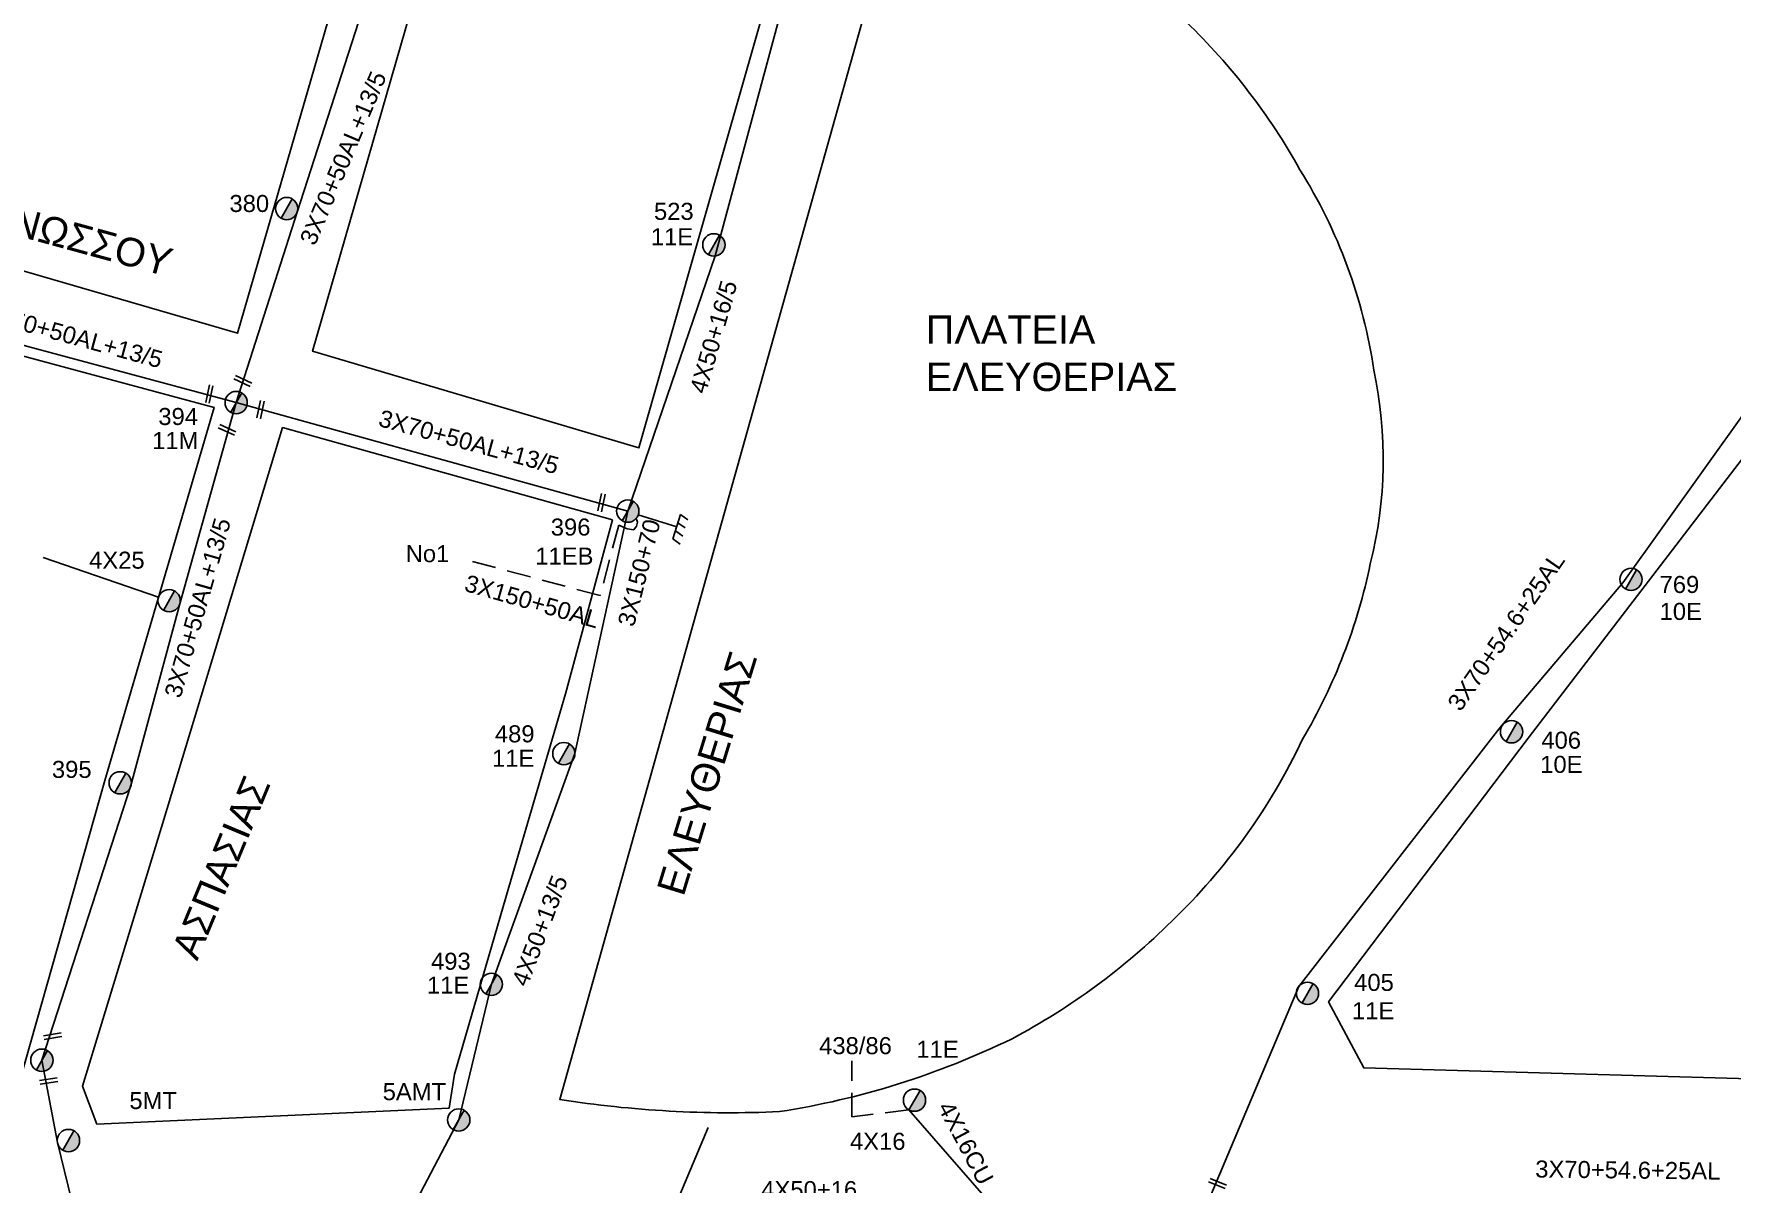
# Model space of a CAD drawing. Header units: millimetres. Extents: x 7453 to 9570, y 777 to 1872.
# Drawn here: x 8317.1 to 8496.5, y 1544.7 to 1666.2 of the extents above; entities that cross this region are included whole.
import ezdxf

# ---------------------------------------------------------------- set-up
doc = ezdxf.new("R2010")
doc.units = ezdxf.units.MM
doc.linetypes.add('DASHED', pattern=[19.05, 12.7, -6.35])
for name, color, linetype in [('Άγνωστα', 7, 'Continuous'), ('Γείωση', 7, 'Continuous'), ('Γυμνά εναέρια ΧΤ (3Φ)   4x50AL', 7, 'Continuous'), ('Γυμνά εναέρια ΧΤ και ΦΟΠ (3Φ)   4x50+16AL', 7, 'Continuous'), ('Εναέρια παροχή ΧΤ 4x25', 7, 'SYN_LINE'), ('Επιγραφές - Σχήματα', 7, 'Continuous'), ('Καλώδια ΧΤ   3x150+50AL XLPE', 7, 'DASHED'), ('Καλώδια ΧΤ   3x150+70AL', 7, 'DASHED'), ('Μηχανική τομή', 7, 'Continuous'), ('Στύλος ΦΜ', 7, 'Continuous'), ('Στύλος ΦΜ @ 1', 7, 'Continuous'), ('Συνεστραμμένα ΧΤ   3x70+54.6+25 AL', 7, 'SYN_LINE'), ('Υπόβαθρο ΔΕΗ', 7, 'Continuous'), ('Υπόγεια καλώδια Παροχών ΧΤ   150AL', 7, 'DASHED'), ('Υπόγεια καλώδια Παροχών ΧΤ   4x16CU', 7, 'DASHED')]:
    doc.layers.add(name, color=color, linetype=linetype)
doc.styles.get("Standard").update_dxf_attribs({"font": 'ARIAL.TTF'})
doc.linetypes.add('SYN_LINE', pattern='A,0.5,-0.0001,["/\\/\\/\\/",Standard,S=0.1,R=0,X=0,Y=-0.05],-0.25', length=0.7501)

# ---------------------------------------------------------------- blocks, each defined once
blk = doc.blocks.new('ΥΠΑΡΧΩΝ ΤΣΙΜΕΝΤΕΝΙΟΣ ΣΤΥΛΟΣ')
at = {"layer": 'Στύλος ΦΜ'}
blk.add_hatch(color=7, dxfattribs=at).paths.add_polyline_path([(-1.29, -2.28, 0.574793), (2.62, 0, 0.268822), (1.3, 2.27)])
at = {"layer": 'Στύλος ΦΜ', "color": 7}
blk.add_line((-1.29, -2.28), (1.3, 2.27), dxfattribs=at)
blk.add_circle((0, 0), 2.62, dxfattribs=at)
at = {"layer": 'Στύλος ΦΜ', "flags": 4}
for tag, p in [('ΑΡΙΘΜΟΣ', (-4.68, 8.05)), ('ΤΥΠΟΣ', (-4.91, 3.03))]:
    blk.add_attdef(tag, p, '', height=4, dxfattribs=at)
blk = doc.blocks.new('ΓΕΙΩΣΗ')
at = {"layer": 'Γείωση', "ltscale": 40}
for p, q in [((-2.34, 11.45), (-3, 9.45)), ((-0.34, 11.45), (-1, 9.45)), ((0, 9.45), (0, 0)), ((1.66, 11.45), (1, 9.45)), ((3.66, 11.45), (3, 9.45))]:
    blk.add_line(p, q, dxfattribs=at)
blk.add_lwpolyline([(-3, 9.45), (3, 9.45)], dxfattribs=at)
blk = doc.blocks.new('ΜΗΧΑΝΙΚΗ ΤΟΜΗ')
at = {"layer": 'Μηχανική τομή', "ltscale": 40}
for p, q in [((-1.89, 0.78), (1.89, 0.78)), ((1.89, 0), (-1.89, 0))]:
    blk.add_line(p, q, dxfattribs=at)

msp = doc.modelspace()

# ---------------------------------------------------------------- linework, layer by layer
at = {"layer": 'Άγνωστα', "color": 2}
msp.add_lwpolyline([(8361.87, 1706.59), (8352.48, 1670.9), (8344.91, 1647.39), (8338.45, 1627.25), (8332.49, 1605.99), (8327.33, 1586.75), (8317.91, 1557.72), (8319.56, 1549.01), (8322.9, 1535.3)], dxfattribs=at)
at = {"layer": 'Άγνωστα', "color": 5}
msp.add_lwpolyline([(8379.85, 1615.78), (8338.45, 1627.25), (8297.63, 1638.23)], dxfattribs=at)
at = {"layer": 'Άγνωστα', "color": 62, "linetype": 'SYN_LINE', "ltscale": 15}
msp.add_lwpolyline([(8383.75, 1539.71), (8388.35, 1550.6)], dxfattribs=at)
at = {"layer": 'Γυμνά εναέρια ΧΤ (3Φ)   4x50AL', "color": 5}
msp.add_lwpolyline([(8355.35, 1538.79), (8361.98, 1551.41), (8365.43, 1565.75), (8374.27, 1590.14), (8379.85, 1615.78)], dxfattribs=at)
at = {"layer": 'Γυμνά εναέρια ΧΤ και ΦΟΠ (3Φ)   4x50+16AL', "color": 5}
msp.add_lwpolyline([(8402.52, 1692.38), (8398.01, 1675.89), (8389.09, 1642.75), (8379.85, 1615.78)], dxfattribs=at)
at = {"layer": 'Εναέρια παροχή ΧΤ 4x25', "ltscale": 15}
msp.add_lwpolyline([(8330.25, 1606.69), (8318.04, 1610.86)], dxfattribs=at)
at = {"layer": 'Καλώδια ΧΤ   3x150+50AL XLPE', "color": 5, "ltscale": 0.2}
msp.add_lwpolyline([(8380.74, 1615.01), (8380.89, 1614.61), (8380.78, 1614.19), (8380.48, 1613.8), (8379.78, 1613.92), (8378.9, 1614.3), (8376.92, 1606.84), (8362.3, 1610.76)], dxfattribs=at)
at = {"layer": 'Συνεστραμμένα ΧΤ   3x70+54.6+25 AL', "color": 173, "ltscale": 20}
msp.add_lwpolyline([(8525.72, 1660.58), (8510.31, 1642.44), (8498.06, 1626.37), (8485.05, 1608.18), (8472.03, 1592.88), (8450.78, 1565.53), (8440.83, 1541.87)], dxfattribs=at)
at = {"layer": 'Υπόβαθρο ΔΕΗ'}
for points in [[(8305.77, 1719.87), (8359.48, 1706.73), (8338.59, 1634.58), (8300.6, 1645.61), (8305.77, 1719.87)], [(8367.11, 1704), (8400.9, 1692.11), (8381.03, 1622.45), (8346.52, 1632.68), (8367.11, 1704)], [(8526.96, 1659.52), (8535.36, 1658.81), (8550.6, 1656.6), (8571.02, 1653.53), (8573.72, 1650.68), (8507.19, 1555.51), (8457.66, 1556.91), (8453.94, 1563.89), (8475.02, 1591.78), (8526.96, 1659.52)], [(8299.06, 1636.72), (8336.11, 1626.74), (8324.56, 1587.29), (8313.96, 1549.84), (8279.05, 1548.11), (8276.07, 1552.93), (8281.62, 1572.28), (8292.87, 1613.28), (8299.17, 1636.69)], [(8378.22, 1614.84), (8373.27, 1596.45), (8367.29, 1576.01), (8361.52, 1556.26), (8360.96, 1552.67), (8323.72, 1550.96), (8322.22, 1554.97), (8330.79, 1583.18), (8343.35, 1624.6), (8378.22, 1614.84)]]:
    msp.add_lwpolyline(points, dxfattribs=at)
msp.add_lwpolyline([(8409.09, 1683.5), (8372.66, 1553.58, 0.050573), (8395.89, 1552.29, 0.075383), (8420.47, 1560, 0.073386), (8437.36, 1572.42, 0.091332), (8451.19, 1591.66, 0.081766), (8458.35, 1610.2, 0.114006), (8458.73, 1630.68, 0.103312), (8450.91, 1651.86, 0.074717), (8438.9, 1667.48, 0.097859), (8420.02, 1680.55, 0.087072), (8409.09, 1683.5, -2.171243)], format="xyb", dxfattribs=at)
at = {"layer": 'Υπόγεια καλώδια Παροχών ΧΤ   150AL', "color": 62, "linetype": 'DASHED', "ltscale": 0.2}
msp.add_lwpolyline([(8409.58, 1552.47), (8403.53, 1551.74), (8403.53, 1557.66)], dxfattribs=at)
at = {"layer": 'Υπόγεια καλώδια Παροχών ΧΤ   4x16CU', "color": 62, "ltscale": 40}
msp.add_lwpolyline([(8409.58, 1552.47), (8417.74, 1543.1)], dxfattribs=at)

# ---------------------------------------------------------------- block references
at = {"layer": 'Γείωση', "xscale": 0.4499999999998255, "yscale": 0.4499999999998255, "zscale": 0.4499999999998255, "rotation": 252.6881679673853}
msp.add_blockref('ΓΕΙΩΣΗ', (8380.96, 1615.39), dxfattribs=at)
at = {"layer": 'Μηχανική τομή'}
for p, xscale, yscale, zscale, rotation in [((8335.42, 1628.19), 0.4999999999998539, 0.4999999999998539, 0.4999999999998539, 258.1105732431395), ((8339.07, 1629.35), 0.4999999999998947, 0.4999999999998947, 0.4999999999998947, 335.2276138661755), ((8340.83, 1626.55), 0.4999999999998597, 0.4999999999998597, 0.4999999999998597, 258.1105732431363), ((8337.4, 1624.2), 0.4999999999998947, 0.4999999999998947, 0.4999999999998947, 335.2276138661755), ((8376.88, 1616.72), 0.4999999999998539, 0.4999999999998539, 0.4999999999998539, 258.1105732431395), ((8319.02, 1560.45), 0.4999999999997565, 0.4999999999997565, 0.4999999999997565, 189.2976279951109), ((8318.59, 1555.72), 0.4999999999997565, 0.4999999999997565, 0.4999999999997565, 189.2976279951109), ((8442.28, 1544.87), 0.4999999999999021, 0.4999999999999021, 0.4999999999999021, 157.3565540383645)]:
    msp.add_blockref('ΜΗΧΑΝΙΚΗ ΤΟΜΗ', p, dxfattribs=dict(at, xscale=xscale, yscale=yscale, zscale=zscale, rotation=rotation))
at = {"layer": 'Στύλος ΦΜ @ 1', "ltscale": 40}
ref = msp.add_blockref('ΥΠΑΡΧΩΝ ΤΣΙΜΕΝΤΕΝΙΟΣ ΣΤΥΛΟΣ', (8343.79, 1647.76), dxfattribs=dict(at, xscale=0.4499999999998181, yscale=0.4499999999998181, zscale=0.4499999999998181))
ref.add_attrib('ΑΡΙΘΜΟΣ', '380', (8337.74, 1647.4), dxfattribs={"layer": 'Στύλος ΦΜ', "height": 1.8, "flags": 4})
ref = msp.add_blockref('ΥΠΑΡΧΩΝ ΤΣΙΜΕΝΤΕΝΙΟΣ ΣΤΥΛΟΣ', (8388.95, 1643.92), dxfattribs=dict(at, xscale=0.4499999999998181, yscale=0.4499999999998181, zscale=0.4499999999998181))
ref.add_attrib('ΤΥΠΟΣ', '11Ε', (8382.29, 1643.88), dxfattribs={"layer": 'Στύλος ΦΜ', "height": 1.8, "flags": 4})
ref.add_attrib('ΑΡΙΘΜΟΣ', '523', (8382.62, 1646.57), dxfattribs={"layer": 'Στύλος ΦΜ', "height": 1.8, "flags": 4})
ref = msp.add_blockref('ΥΠΑΡΧΩΝ ΤΣΙΜΕΝΤΕΝΙΟΣ ΣΤΥΛΟΣ', (8338.45, 1627.25), dxfattribs=dict(at, xscale=0.4499999999998181, yscale=0.4499999999998181, zscale=0.4499999999998181))
ref.add_attrib('ΤΥΠΟΣ', '11Μ', (8329.57, 1622.34), dxfattribs={"layer": 'Στύλος ΦΜ', "height": 1.8, "flags": 4})
ref.add_attrib('ΑΡΙΘΜΟΣ', '394', (8330.22, 1624.88), dxfattribs={"layer": 'Στύλος ΦΜ', "height": 1.8, "flags": 4})
ref = msp.add_blockref('ΥΠΑΡΧΩΝ ΤΣΙΜΕΝΤΕΝΙΟΣ ΣΤΥΛΟΣ', (8379.85, 1615.78), dxfattribs=dict(at, xscale=0.4499999999998181, yscale=0.4499999999998181, zscale=0.4499999999998181))
ref.add_attrib('ΤΥΠΟΣ', '11ΕΒ', (8370.07, 1610.12), dxfattribs={"layer": 'Στύλος ΦΜ', "height": 1.8, "flags": 4})
ref.add_attrib('ΑΡΙΘΜΟΣ', '396', (8371.71, 1613.19), dxfattribs={"layer": 'Στύλος ΦΜ', "height": 1.8, "flags": 4})
ref = msp.add_blockref('ΥΠΑΡΧΩΝ ΤΣΙΜΕΝΤΕΝΙΟΣ ΣΤΥΛΟΣ', (8485.91, 1608.56), dxfattribs=dict(at, xscale=0.4499999999998181, yscale=0.4499999999998181, zscale=0.4499999999998181))
ref.add_attrib('ΤΥΠΟΣ', '10Ε', (8488.93, 1604.27), dxfattribs={"layer": 'Στύλος ΦΜ', "height": 1.8, "flags": 4})
ref.add_attrib('ΑΡΙΘΜΟΣ', '769', (8488.93, 1607.12), dxfattribs={"layer": 'Στύλος ΦΜ', "height": 1.8, "flags": 4})
at = {"layer": 'Στύλος ΦΜ @ 1', "ltscale": 40, "xscale": 0.4499999999998181, "yscale": 0.4499999999998181, "zscale": 0.4499999999998181}
msp.add_blockref('ΥΠΑΡΧΩΝ ΤΣΙΜΕΝΤΕΝΙΟΣ ΣΤΥΛΟΣ', (8331.36, 1606.31), dxfattribs=at)
at = {"layer": 'Στύλος ΦΜ @ 1', "ltscale": 40}
ref = msp.add_blockref('ΥΠΑΡΧΩΝ ΤΣΙΜΕΝΤΕΝΙΟΣ ΣΤΥΛΟΣ', (8473.28, 1592.45), dxfattribs=dict(at, xscale=0.4499999999998181, yscale=0.4499999999998181, zscale=0.4499999999998181))
ref.add_attrib('ΤΥΠΟΣ', '10Ε', (8476.31, 1588.1), dxfattribs={"layer": 'Στύλος ΦΜ', "height": 1.8, "flags": 4})
ref.add_attrib('ΑΡΙΘΜΟΣ', '406', (8476.43, 1590.66), dxfattribs={"layer": 'Στύλος ΦΜ', "height": 1.8, "flags": 4})
ref = msp.add_blockref('ΥΠΑΡΧΩΝ ΤΣΙΜΕΝΤΕΝΙΟΣ ΣΤΥΛΟΣ', (8373.09, 1590.14), dxfattribs=dict(at, xscale=0.4499999999998181, yscale=0.4499999999998181, zscale=0.4499999999998181))
ref.add_attrib('ΤΥΠΟΣ', '11Ε', (8365.5, 1588.75), dxfattribs={"layer": 'Στύλος ΦΜ', "height": 1.8, "flags": 4})
ref.add_attrib('ΑΡΙΘΜΟΣ', '489', (8365.8, 1591.33), dxfattribs={"layer": 'Στύλος ΦΜ', "height": 1.8, "flags": 4})
ref = msp.add_blockref('ΥΠΑΡΧΩΝ ΤΣΙΜΕΝΤΕΝΙΟΣ ΣΤΥΛΟΣ', (8326.19, 1587.05), dxfattribs=dict(at, xscale=0.4499999999998181, yscale=0.4499999999998181, zscale=0.4499999999998181))
ref.add_attrib('ΑΡΙΘΜΟΣ', '395', (8318.97, 1587.57), dxfattribs={"layer": 'Στύλος ΦΜ', "height": 1.8, "flags": 4})
ref = msp.add_blockref('ΥΠΑΡΧΩΝ ΤΣΙΜΕΝΤΕΝΙΟΣ ΣΤΥΛΟΣ', (8365.43, 1565.75), dxfattribs=dict(at, xscale=0.4499999999998181, yscale=0.4499999999998181, zscale=0.4499999999998181))
ref.add_attrib('ΤΥΠΟΣ', '11Ε', (8358.62, 1564.76), dxfattribs={"layer": 'Στύλος ΦΜ', "height": 1.8, "flags": 4})
ref.add_attrib('ΑΡΙΘΜΟΣ', '493', (8359.05, 1567.29), dxfattribs={"layer": 'Στύλος ΦΜ', "height": 1.8, "flags": 4})
ref = msp.add_blockref('ΥΠΑΡΧΩΝ ΤΣΙΜΕΝΤΕΝΙΟΣ ΣΤΥΛΟΣ', (8451.71, 1564.8), dxfattribs=dict(at, xscale=0.4499999999998181, yscale=0.4499999999998181, zscale=0.4499999999998181))
ref.add_attrib('ΤΥΠΟΣ', '11Ε', (8456.41, 1562.05), dxfattribs={"layer": 'Στύλος ΦΜ', "height": 1.8, "flags": 4})
ref.add_attrib('ΑΡΙΘΜΟΣ', '405', (8456.64, 1565.05), dxfattribs={"layer": 'Στύλος ΦΜ', "height": 1.8, "flags": 4})
ref = msp.add_blockref('ΥΠΑΡΧΩΝ ΤΣΙΜΕΝΤΕΝΙΟΣ ΣΤΥΛΟΣ', (8317.91, 1557.72), dxfattribs=dict(at, xscale=0.4499999999998181, yscale=0.4499999999998181, zscale=0.4499999999998181))
ref.add_attrib('ΑΡΙΘΜΟΣ', '522', (8311.2, 1557.97), dxfattribs={"layer": 'Στύλος ΦΜ', "height": 1.8, "flags": 4})
ref = msp.add_blockref('ΥΠΑΡΧΩΝ ΤΣΙΜΕΝΤΕΝΙΟΣ ΣΤΥΛΟΣ', (8410.16, 1553.5), dxfattribs=dict(at, xscale=0.4499999999998181, yscale=0.4499999999998181, zscale=0.4499999999998181))
ref.add_attrib('ΤΥΠΟΣ', '11Ε', (8410.36, 1557.98), dxfattribs={"layer": 'Στύλος ΦΜ', "height": 1.8, "flags": 4})
ref = msp.add_blockref('ΥΠΑΡΧΩΝ ΤΣΙΜΕΝΤΕΝΙΟΣ ΣΤΥΛΟΣ', (8320.72, 1549.23), dxfattribs=dict(at, xscale=0.4499999999998181, yscale=0.4499999999998181, zscale=0.4499999999998181))
ref.add_attrib('ΑΡΙΘΜΟΣ', '5ΜΤ', (8327.16, 1552.56), dxfattribs={"layer": 'Στύλος ΦΜ', "height": 1.8, "flags": 4})
ref = msp.add_blockref('ΥΠΑΡΧΩΝ ΤΣΙΜΕΝΤΕΝΙΟΣ ΣΤΥΛΟΣ', (8361.98, 1551.41), dxfattribs=dict(at, xscale=0.4499999999998181, yscale=0.4499999999998181, zscale=0.4499999999998181))
ref.add_attrib('ΑΡΙΘΜΟΣ', '5ΑΜΤ', (8353.94, 1553.5), dxfattribs={"layer": 'Στύλος ΦΜ', "height": 1.8, "flags": 4})

# ---------------------------------------------------------------- texts
at = {"layer": 'Άγνωστα', "char_height": 1.8, "width": 16.2172, "attachment_point": 1}
for insert, rotation in [((8345.11, 1644.44), 67.0753), ((8311.95, 1637.75), 344.7583), ((8353.85, 1626.54), 344.7583), ((8330.83, 1596.39), 74.1166)]:
    msp.add_mtext('3X70+50AL+13/5', dxfattribs=dict(at, insert=insert, rotation=rotation))
at = {"layer": 'Γυμνά εναέρια ΧΤ (3Φ)   4x50AL', "insert": (8367.53, 1566.02), "char_height": 1.8, "width": 36.4294, "attachment_point": 1, "rotation": 69.2656}
msp.add_mtext('4X50+13/5', dxfattribs=at)
at = {"layer": 'Γυμνά εναέρια ΧΤ και ΦΟΠ (3Φ)   4x50+16AL', "insert": (8386.36, 1628.57), "char_height": 1.8, "width": 36.4294, "attachment_point": 1, "rotation": 74.0216}
msp.add_mtext('4X50+16/5', dxfattribs=at)
at = {"layer": 'Γυμνά εναέρια ΧΤ και ΦΟΠ (3Φ)   4x50+16AL', "insert": (8393.96, 1544.94), "char_height": 1.8, "width": 16.2172, "attachment_point": 1}
msp.add_mtext('4X50+16', dxfattribs=at)
at = {"layer": 'Εναέρια παροχή ΧΤ 4x25', "insert": (8322.9, 1611.49), "char_height": 1.8, "width": 16.2172, "attachment_point": 1}
msp.add_mtext('4X25', dxfattribs=at)
at = {"layer": 'Επιγραφές - Σχήματα', "char_height": 3, "attachment_point": 1}
for s, insert, width, rotation in [('KNΩΣΣOY', (8312.48, 1648.75), 25.3283, 344.7583), ('EΛEYΘEPIAΣ', (8382.87, 1575.81), 33.9385, 72.8847), ('AΣΠAΣIAΣ', (8331.56, 1569.3), 16.2172, 67.4706)]:
    msp.add_mtext(s, dxfattribs=dict(at, insert=insert, width=width, rotation=rotation))
at = {"layer": 'Επιγραφές - Σχήματα', "width": 16.2172, "attachment_point": 1}
for s, insert, char_height in [('ΠΛΑΤΕΙΑ ΕΛΕΥΘΕΡΙΑΣ', (8411.35, 1636.47), 3), ('No1', (8356.37, 1612.18), 1.8), ('438/86', (8400.08, 1560.16), 1.8)]:
    msp.add_mtext(s, dxfattribs=dict(at, insert=insert, char_height=char_height))
at = {"layer": 'Καλώδια ΧΤ   3x150+50AL XLPE', "insert": (8362.95, 1609.1), "char_height": 1.8, "width": 16.2172, "attachment_point": 1, "rotation": 344.1018}
msp.add_mtext('3X150+50AL', dxfattribs=at)
at = {"layer": 'Καλώδια ΧΤ   3x150+70AL', "insert": (8378.75, 1603.89), "char_height": 1.8, "width": 36.4294, "attachment_point": 1, "rotation": 75.7773}
msp.add_mtext('3X150+70', dxfattribs=at)
at = {"layer": 'Συνεστραμμένα ΧΤ   3x70+54.6+25 AL', "char_height": 1.8, "width": 16.2172, "attachment_point": 1}
for insert, rotation in [((8466.39, 1595.51), 55.3024), ((8475.8, 1547.13), 359.3295)]:
    msp.add_mtext('3X70+54.6+25AL', dxfattribs=dict(at, insert=insert, rotation=rotation))
at = {"layer": 'Υπόγεια καλώδια Παροχών ΧΤ   150AL', "insert": (8403.34, 1550.05), "char_height": 1.8, "width": 16.2172, "attachment_point": 1}
msp.add_mtext('4X16', dxfattribs=at)
at = {"layer": 'Υπόγεια καλώδια Παροχών ΧΤ   4x16CU', "insert": (8414.15, 1553.59), "char_height": 1.8, "width": 16.2172, "attachment_point": 1, "rotation": 297.9895}
msp.add_mtext('4X16CU', dxfattribs=at)

doc.saveas('drawing.dxf')
